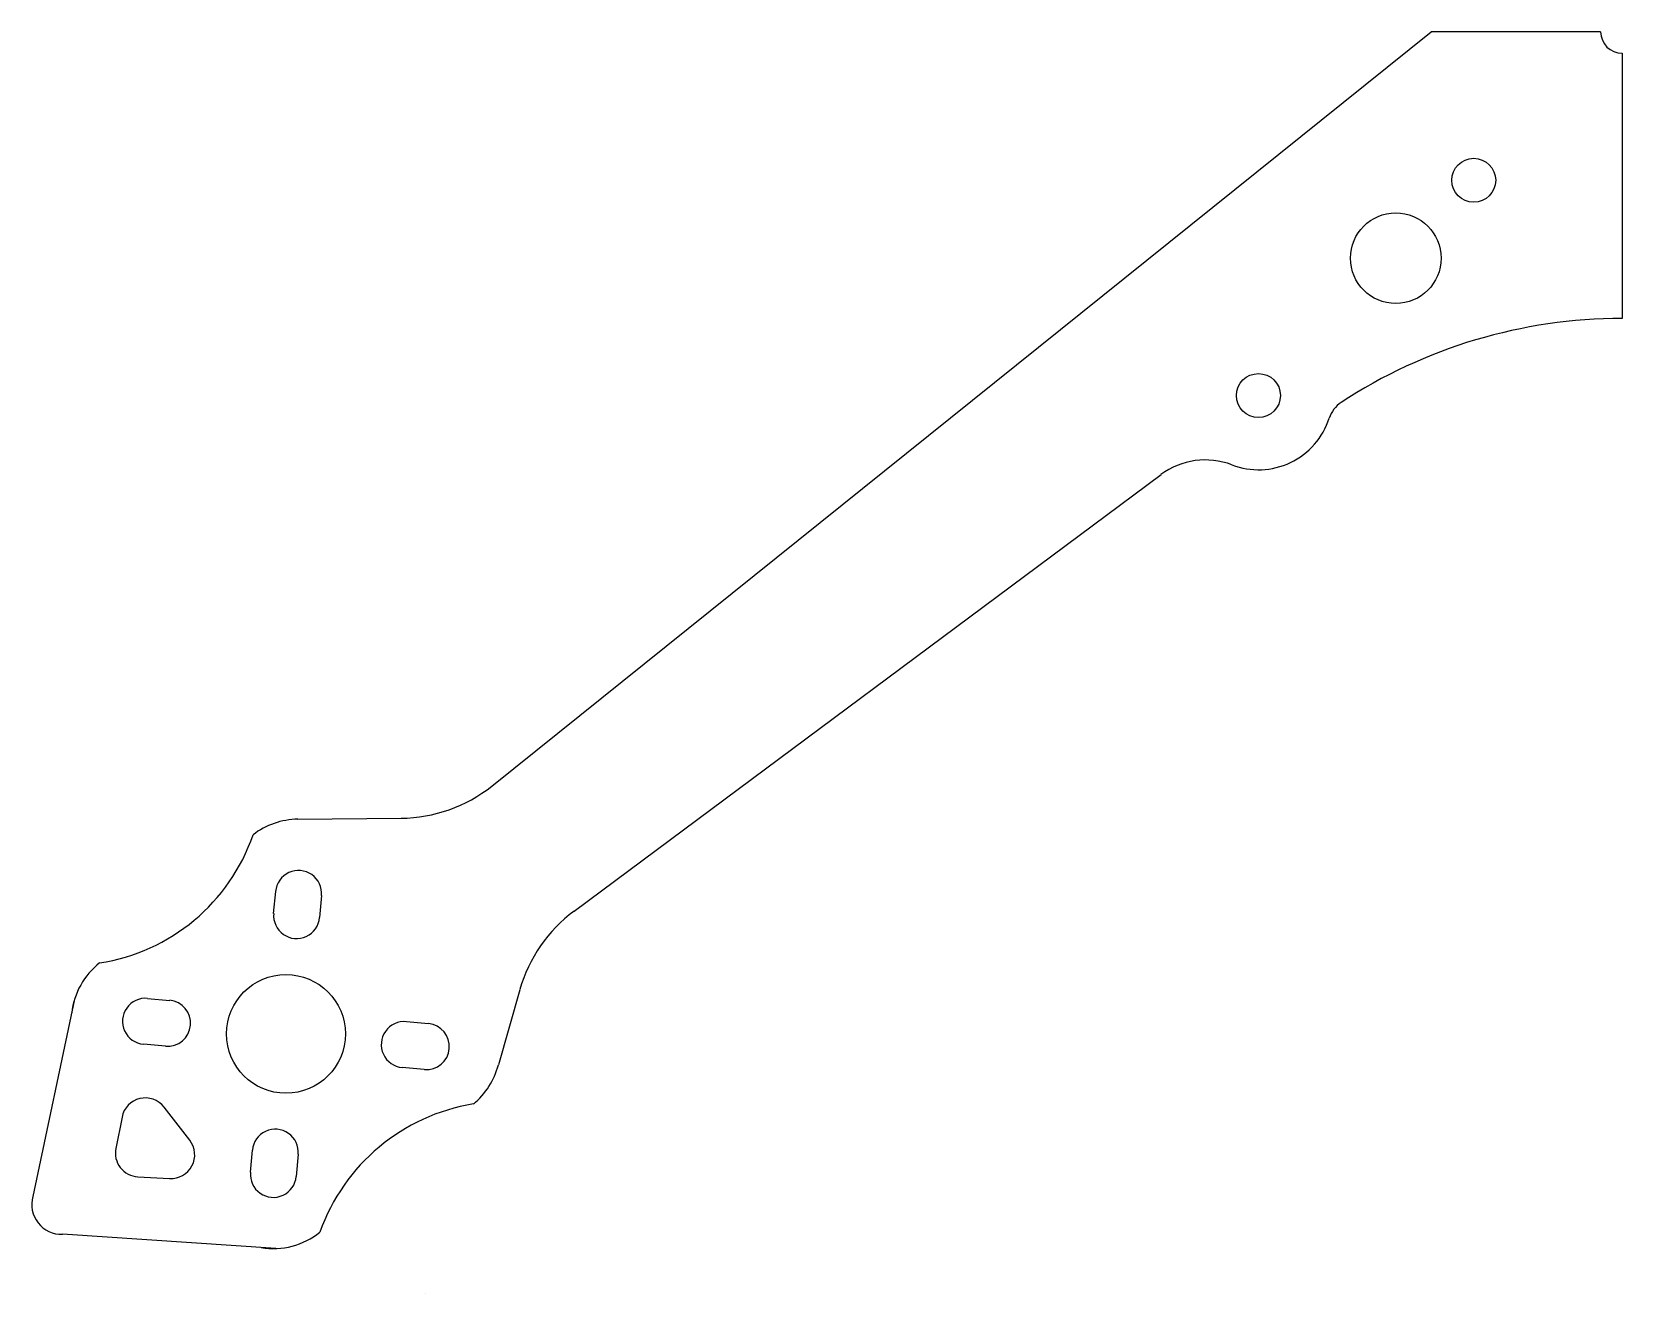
# Model space of a CAD drawing. Header units: millimetres. Extents: x -107 to 0, y -85 to 0.
import ezdxf

# ---------------------------------------------------------------- set-up
doc = ezdxf.new("R2010")
doc.units = ezdxf.units.MM
doc.layers.get('0').update_dxf_attribs({"linetype": 'CONTINUOUS'})

msp = doc.modelspace()

# ---------------------------------------------------------------- linework, layer by layer
for p, q in [((-76.13, -50.81), (-12.87, 0)), ((-1.45, 0), (-12.87, 0)), ((0, -1.45), (0, -19.31)), ((-70.59, -59.23), (-31.06, -29.83)), ((-89.2, -53.04), (-82.25, -52.97)), ((-90.83, -59.39), (-90.69, -57.9)), ((-87.61, -58.18), (-87.74, -59.67)), ((-104.24, -65.16), (-107.04, -78.45)), ((-99.32, -65.11), (-97.83, -65.24)), ((-74.25, -64.52), (-75.69, -69.59)), ((-81.89, -66.67), (-80.4, -66.81)), ((-98.11, -68.33), (-99.6, -68.19)), ((-80.68, -69.89), (-82.17, -69.76)), ((-92.39, -76.82), (-92.26, -75.33)), ((-89.17, -75.61), (-89.31, -77.1)), ((-90.69, -81.96), (-105.05, -81)), ((-80.62, -84.97), (-80.62, -84.97))]:
    msp.add_line(p, q)
msp.add_lwpolyline([(-97.84, -77.24, 0.643222), (-96.48, -74.66), (-98.21, -72.43, 0.643222), (-101.04, -73.1), (-101.46, -75.21, 0.455726), (-99.98, -77.12)], format="xyb", close=True)
for centre, radius in [((-10, -10), 1.48), ((-15.25, -15.25), 3.05), ((-24.5, -24.5), 1.48), ((-90, -67.5), 4)]:
    msp.add_circle(centre, radius)
for centre, radius, start, end in [((0, 0), 1.45, 180, 270), ((0, -53.83), 34.52, 89.9999, 123.2593), ((-17.83, -26.64), 2, 123.2593, 162.2159), ((-24.5, -24.5), 5, 249.0368, 342.2159), ((-28.08, -33.84), 5, 69.0368, 126.6481), ((-82.34, -42.97), 10, 270.5552, 308.4179), ((-89.15, -58.04), 5, 90.5552, 127.8448), ((-104.52, -49.86), 13.01, 278.6932, 341.0425), ((-89.15, -58.04), 1.55, -5.128, 174.872), ((-89.28, -59.53), 1.55, 174.872, 354.872), ((-64.63, -67.26), 10, 126.5751, 164.0619), ((-99.46, -66.65), 5, 128.1884, 173.4677), ((-99.46, -66.65), 1.55, 84.872, 264.872), ((-97.97, -66.78), 1.55, -95.128, 84.872), ((-82.03, -68.22), 1.55, 84.872, 264.872), ((-80.54, -68.35), 1.55, -95.128, 84.872), ((-80.54, -68.35), 5, 309.2141, 345.681), ((-75.26, -85.26), 13.21, 99.2265, 160.5138), ((-90.72, -75.47), 1.55, -5.128, 174.872), ((-90.85, -76.96), 1.55, 174.872, 354.872), ((-105.12, -79), 2, 164.1147, 271.8173), ((-90.85, -76.96), 5, 260.5491, 308.868)]:
    msp.add_arc(centre, radius, start, end)

doc.saveas('drawing.dxf')
